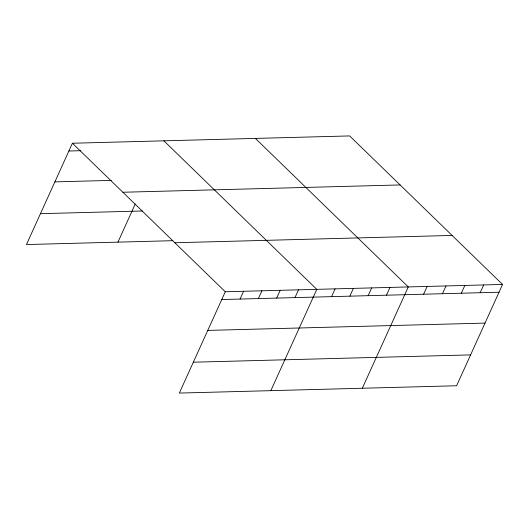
<?xml version="1.0" encoding="UTF-8"?>
<svg xmlns="http://www.w3.org/2000/svg" width="529" height="529" viewBox="0 0 529 529"><rect width="100%" height="100%" fill="white"/><g stroke="black" fill="none" stroke-linecap="round" stroke-linejoin="round"><path stroke-width="0.79" d="M502.55 284.45L225.294 291.763L179.338 393.073L456.593 385.76L502.55 284.45L349.662 135.927L72.407 143.24L26.45 244.55L172.844 240.688M117.947 242.137L135.226 204.042M240.067 299.057L243.591 291.281M258.364 298.574L261.895 290.798M276.667 298.091L280.191 290.315M294.964 297.609L298.488 289.832M270.835 390.66L316.792 289.35L163.897 140.826M331.557 296.643L335.088 288.867M349.861 296.161L353.385 288.384M368.158 295.678L371.689 287.902M386.454 295.195L389.985 287.419M362.325 388.246L408.282 286.936L255.395 138.413M423.61 294.217L427.134 286.44M442.462 293.714L445.987 285.944M461.314 293.218L464.846 285.442M480.167 292.722L483.698 284.946M68.876 151.016L80.811 150.705M54.877 181.883L111.368 180.396M122.86 192.252L400.116 184.938M40.449 213.683L142.288 210.998M174.841 242.751L452.097 235.438M221.77 299.54L499.026 292.226M207.765 330.407L485.02 323.093M193.343 362.206L470.598 354.893M72.407 143.24L225.294 291.763"/></g></svg>
